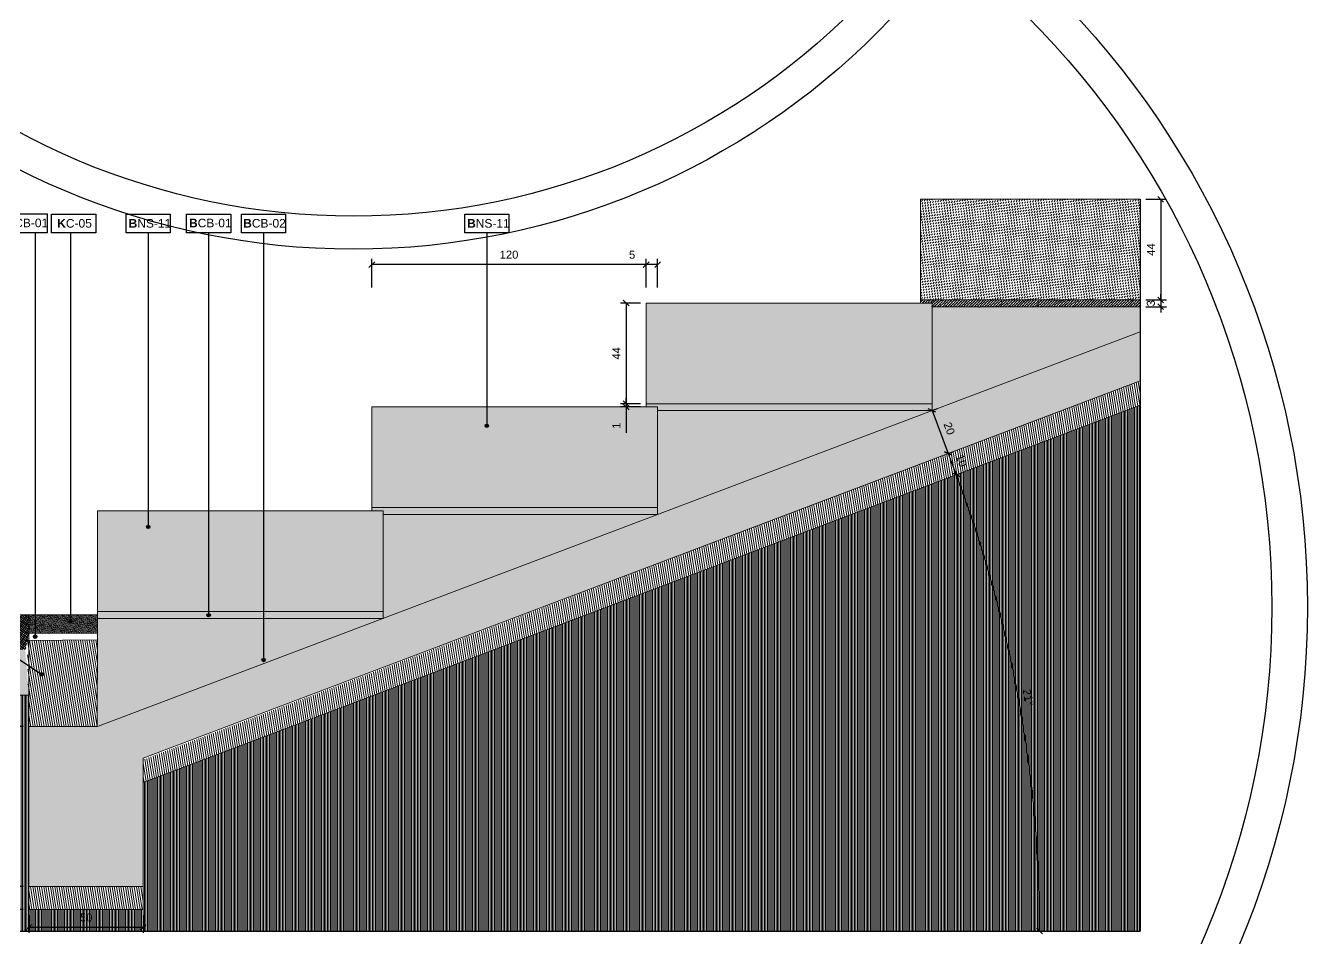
# Model space of a CAD drawing. Header units: metres. Extents: x -325 to 301, y -147 to 149.
# Drawn here: x 35.18 to 40.78, y 45.32 to 49.31 of the extents above; entities that cross this region are included whole.
import ezdxf

# ---------------------------------------------------------------- set-up
doc = ezdxf.new("R2010")
doc.units = ezdxf.units.M
doc.layers.get('Defpoints').update_dxf_attribs({"lineweight": 13})
for name, color, linetype, plot in [('-aux', 50, 'Continuous', False), ('-AUX-QAD', 5, 'Continuous', False), ('-AUX_RIM', 2, 'Continuous', False)]:
    doc.layers.add(name, color=color, linetype=linetype, plot=plot)
doc.layers.add('0-TX-1_25', color=7, linetype='Continuous', true_color=0x3f4f7f)
doc.layers.add('EIT_3 TR sorra', color=7, linetype='Continuous', true_color=0xd8ceb0)
for name, color, linetype, lineweight, true_color in [('03-TR-Paviment_02_Sealed Gravel', 7, 'Continuous', 5, 0xd4be8c), ('03-TR-Paviment_07_Precast Concrete Blocks', 7, 'Continuous', 5, 0xe7ddd0), ('03-TR-Paviment_08_Natural Stone Bleachers', 7, 'Continuous', 5, 0xafad9d), ('3-TR tot_u', 7, 'Continuous', 5, 0x787878)]:
    doc.layers.add(name, color=color, linetype=linetype, lineweight=lineweight, true_color=true_color)
for name, color, linetype, lineweight in [('1-CM', 7, 'Continuous', 0), ('3-TR Formigó', 252, 'Continuous', 0), ('3-TR Seleccionat', 44, 'Continuous', 0), ('3-TR Tot-u', 37, 'Continuous', 0)]:
    doc.layers.add(name, color=color, linetype=linetype, lineweight=lineweight)
for name, color, linetype in [('1-SECCIÓ', 1, 'Continuous'), ('A-KEYPLAN_HATCH', 7, 'Continuous'), ('A_TEXT_2', 7, 'Continuous')]:
    doc.layers.add(name, color=color, linetype=linetype)
doc.styles.get("Standard").update_dxf_attribs({"font": 'arial.ttf'})
doc.dimstyles.new('ISO-25', dxfattribs={"dimtxt": 0.1, "dimasz": 0.1, "dimexe": 0.1, "dimexo": 0.1, "dimgap": 0.1, "dimtad": 1, "dimdec": 0, "dimlfac": 100, "dimzin": 9, "dimtxsty": 'Standard', "dimblk": 'OBLIQUE', "dimcen": 0.1, "dimadec": 0, "dimazin": 0, "dimtfac": 1, "dimtdec": 0, "dimtmove": 0, "dimatfit": 3, "dimldrblk": 'OBLIQUE', "dimfxl": 1, "dimarcsym": 0})

# ---------------------------------------------------------------- blocks, each defined once
blk = doc.blocks.new('hatch keyplan 2')
at = {"layer": 'A-KEYPLAN_HATCH'}
blk.add_lwpolyline([(0, 0.00548), (0.01287, 0.00548), (0.01287, 0), (0, 0)], close=True, dxfattribs=at)
blk = doc.blocks.new('hatch keyplan')
at = {"layer": 'A-KEYPLAN_HATCH'}
blk.add_blockref('hatch keyplan 2', (1.43058, 0.85215), dxfattribs=at)
blk = doc.blocks.new('K04')
at = {"layer": 'A-KEYPLAN_HATCH'}
blk.add_blockref('hatch keyplan', (-1.42958, -0.85215), dxfattribs=at)
at = {"layer": 'A_TEXT_2', "insert": (0.0002, 0.00402), "char_height": 0.0025, "attachment_point": 1}
blk.add_mtext_dynamic_manual_height_columns('\\pi0.00244;{\\fArial|b1|i0|c0|p34;K}C-05', width=0.0145619, gutter_width=0.015, heights=[0], dxfattribs=at)
blk = doc.blocks.new('B-CB01')
at = {"layer": 'A-KEYPLAN_HATCH'}
blk.add_blockref('hatch keyplan', (-1.43058, -0.85215), dxfattribs=at)
at = {"layer": 'A_TEXT_2', "insert": (-0.0008, 0.00411), "char_height": 0.0025, "attachment_point": 1}
blk.add_mtext_dynamic_manual_height_columns('\\pi0.00152;{\\fArial|b1|i0|c0|p34;B}CB-01', width=0.0145619, gutter_width=0.015, heights=[0], dxfattribs=at)
blk = doc.blocks.new('POINT')
at = {"layer": '0-TX-1_25'}
h = blk.add_hatch(dxfattribs=at)
h.set_pattern_fill('ANGLE', color=256)
h.set_pattern_definition([(0, (-83.747, -12.726), (0, 6.985), [5.08, -1.905]), (90, (-83.747, -12.726), (-6.985, 4e-16), [5.08, -1.905])])
edge = h.paths.add_edge_path()
edge.add_arc((0, 0), 0.0075, 0, 360)
h = blk.add_hatch(color=256, dxfattribs=at)
h.dxf.hatch_style = 1
edge = h.paths.add_edge_path()
edge.add_arc((0, 0), 0.0075, 0, 360)
blk.add_circle((0, 0), 0.0075, dxfattribs=at)
blk = doc.blocks.new('BNS11')
at = {"layer": 'A-KEYPLAN_HATCH'}
blk.add_blockref('hatch keyplan', (-1.43058, -0.85215), dxfattribs=at)
at = {"layer": 'A_TEXT_2', "insert": (-0.0008, 0.00401), "char_height": 0.0025, "attachment_point": 1}
blk.add_mtext_dynamic_manual_height_columns('\\pi0.00152;{\\fArial|b1|i0|c0|p34;B}NS-11', width=0.0145619, gutter_width=0.015, heights=[0], dxfattribs=at)
blk = doc.blocks.new('B-CB02')
at = {"layer": 'A-KEYPLAN_HATCH'}
blk.add_blockref('hatch keyplan', (-1.43058, -0.85215), dxfattribs=at)
at = {"layer": 'A_TEXT_2', "insert": (-0.0008, 0.00409), "char_height": 0.0025, "attachment_point": 1}
blk.add_mtext_dynamic_manual_height_columns('\\pi0.00129;{\\fArial|b1|i0|c0|p34;B}CB-02', width=0.0145619, gutter_width=0.015, heights=[0], dxfattribs=at)
blk = doc.blocks.new('_Oblique')
at = {"color": 0, "lineweight": -2}
blk.add_line((-0.5, -0.5), (0.5, 0.5), dxfattribs=at)
blk = doc.blocks.new('*D435')
at = {"layer": '0-TX-1_25', "color": 0, "lineweight": -2, "transparency": 16777216}
for p, q in [((40.0763, 48.5481), (40.1661, 48.5481)), ((40.1411, 48.5481), (40.1411, 48.1081)), ((40.0763, 48.1081), (40.1661, 48.1081))]:
    blk.add_line(p, q, dxfattribs=at)
at = {"layer": 'Defpoints', "color": 0, "transparency": 16777216}
for p in [(40.0513, 48.5481), (40.0513, 48.1081), (40.1411, 48.1081)]:
    blk.add_point(p, dxfattribs=at)
at = {"layer": '0-TX-1_25', "color": 0, "lineweight": -2, "transparency": 16777216, "xscale": 0.025, "yscale": 0.025, "zscale": 0.025}
for p, rotation in [((40.1411, 48.5481), 90), ((40.1411, 48.1081), 270)]:
    blk.add_blockref('_Oblique', p, dxfattribs=dict(at, rotation=rotation))
at = {"layer": '0-TX-1_25', "color": 0, "transparency": 16777216, "insert": (40.0986, 48.3281), "char_height": 0.035, "attachment_point": 5, "rotation": 90}
blk.add_mtext('44', dxfattribs=at)
blk = doc.blocks.new('*D436')
at = {"layer": '0-TX-1_25', "color": 0, "lineweight": -2, "transparency": 16777216}
for p, q in [((40.0763, 48.1081), (40.1661, 48.1081)), ((40.1411, 48.1081), (40.1411, 48.1331)), ((40.1411, 48.1081), (40.1411, 48.0781)), ((40.0763, 48.0781), (40.1661, 48.0781)), ((40.1411, 48.0781), (40.1411, 48.0531))]:
    blk.add_line(p, q, dxfattribs=at)
at = {"layer": 'Defpoints', "color": 0, "transparency": 16777216}
for p in [(40.0513, 48.1081), (40.0513, 48.0781), (40.1411, 48.0781)]:
    blk.add_point(p, dxfattribs=at)
at = {"layer": '0-TX-1_25', "color": 0, "lineweight": -2, "transparency": 16777216, "xscale": 0.025, "yscale": 0.025, "zscale": 0.025}
for p, rotation in [((40.1411, 48.1081), 270), ((40.1411, 48.0781), 90)]:
    blk.add_blockref('_Oblique', p, dxfattribs=dict(at, rotation=rotation))
at = {"layer": '0-TX-1_25', "color": 0, "transparency": 16777216, "insert": (40.0983, 48.0931), "char_height": 0.035, "attachment_point": 5, "rotation": 90}
blk.add_mtext('3', dxfattribs=at)
blk = doc.blocks.new('*D437')
at = {"layer": '0-TX-1_25', "color": 0, "lineweight": -2, "transparency": 16777216}
for p, q in [((39.1409, 47.624), (39.1643, 47.6328)), ((39.1409, 47.624), (39.2117, 47.4369)), ((39.2117, 47.4369), (39.2351, 47.4458))]:
    blk.add_line(p, q, dxfattribs=at)
at = {"layer": 'Defpoints', "color": 0, "transparency": 16777216}
for p in [(39.1409, 47.624), (39.2117, 47.4369), (39.2117, 47.4369)]:
    blk.add_point(p, dxfattribs=at)
at = {"layer": '0-TX-1_25', "color": 0, "lineweight": -2, "transparency": 16777216, "xscale": 0.025, "yscale": 0.025, "zscale": 0.025}
for p, rotation in [((39.1409, 47.624), 110.7302605991792), ((39.2117, 47.4369), 290.7302605991791)]:
    blk.add_blockref('_Oblique', p, dxfattribs=dict(at, rotation=rotation))
at = {"layer": '0-TX-1_25', "color": 0, "transparency": 16777216, "insert": (39.2164, 47.5456), "char_height": 0.035, "attachment_point": 5, "rotation": 290.7303}
blk.add_mtext('20', dxfattribs=at)
blk = doc.blocks.new('*D438')
at = {"layer": '0-TX-1_25', "color": 0, "lineweight": -2, "transparency": 16777216}
for p, q in [((37.8908, 48.1626), (37.8908, 48.2876)), ((37.9408, 48.1626), (37.9408, 48.2876)), ((37.8908, 48.2626), (37.7926, 48.2626)), ((37.9408, 48.2626), (37.8908, 48.2626))]:
    blk.add_line(p, q, dxfattribs=at)
at = {"layer": 'Defpoints', "color": 0, "transparency": 16777216}
for p in [(37.8908, 48.2626), (37.8908, 47.6398), (37.9408, 47.6398)]:
    blk.add_point(p, dxfattribs=at)
at = {"layer": '0-TX-1_25', "color": 0, "lineweight": -2, "transparency": 16777216, "xscale": 0.025, "yscale": 0.025, "zscale": 0.025, "rotation": 180}
blk.add_blockref('_Oblique', (37.8908, 48.2626), dxfattribs=at)
at = {"layer": '0-TX-1_25', "color": 0, "lineweight": -2, "transparency": 16777216, "xscale": 0.025, "yscale": 0.025, "zscale": 0.025}
blk.add_blockref('_Oblique', (37.9408, 48.2626), dxfattribs=at)
at = {"layer": '0-TX-1_25', "color": 0, "transparency": 16777216, "insert": (37.8292, 48.3054), "char_height": 0.035, "attachment_point": 5}
blk.add_mtext('5', dxfattribs=at)
blk = doc.blocks.new('*D439')
at = {"layer": '0-TX-1_25', "color": 0, "lineweight": -2, "transparency": 16777216}
for p, q in [((36.6908, 48.1626), (36.6908, 48.2876)), ((37.8908, 48.1626), (37.8908, 48.2876)), ((37.8908, 48.2626), (36.6908, 48.2626))]:
    blk.add_line(p, q, dxfattribs=at)
at = {"layer": 'Defpoints', "color": 0, "transparency": 16777216}
for p in [(36.6908, 48.2626), (36.6908, 47.6398), (37.8908, 47.6398)]:
    blk.add_point(p, dxfattribs=at)
at = {"layer": '0-TX-1_25', "color": 0, "lineweight": -2, "transparency": 16777216, "xscale": 0.025, "yscale": 0.025, "zscale": 0.025, "rotation": 180}
blk.add_blockref('_Oblique', (36.6908, 48.2626), dxfattribs=at)
at = {"layer": '0-TX-1_25', "color": 0, "lineweight": -2, "transparency": 16777216, "xscale": 0.025, "yscale": 0.025, "zscale": 0.025}
blk.add_blockref('_Oblique', (37.8908, 48.2626), dxfattribs=at)
at = {"layer": '0-TX-1_25', "color": 0, "transparency": 16777216, "insert": (37.2908, 48.3055), "char_height": 0.035, "attachment_point": 5}
blk.add_mtext('120', dxfattribs=at)
blk = doc.blocks.new('*D440')
at = {"layer": '0-TX-1_25', "color": 0, "lineweight": -2, "transparency": 16777216}
for p, q in [((37.8658, 48.094), (37.7782, 48.094)), ((37.8032, 48.094), (37.8032, 47.654)), ((37.8658, 47.654), (37.7782, 47.654))]:
    blk.add_line(p, q, dxfattribs=at)
at = {"layer": 'Defpoints', "color": 0, "transparency": 16777216}
for p in [(37.8908, 48.094), (37.8032, 47.654), (37.8908, 47.654)]:
    blk.add_point(p, dxfattribs=at)
at = {"layer": '0-TX-1_25', "color": 0, "lineweight": -2, "transparency": 16777216, "xscale": 0.025, "yscale": 0.025, "zscale": 0.025}
for p, rotation in [((37.8032, 48.094), 90), ((37.8032, 47.654), 270)]:
    blk.add_blockref('_Oblique', p, dxfattribs=dict(at, rotation=rotation))
at = {"layer": '0-TX-1_25', "color": 0, "transparency": 16777216, "insert": (37.7607, 47.874), "char_height": 0.035, "attachment_point": 5, "rotation": 90}
blk.add_mtext('44', dxfattribs=at)
blk = doc.blocks.new('*D441')
at = {"layer": '0-TX-1_25', "color": 0, "lineweight": -2, "transparency": 16777216}
for p, q in [((37.8658, 47.654), (37.7782, 47.654)), ((37.8032, 47.654), (37.8032, 47.679)), ((37.8032, 47.654), (37.8032, 47.6398)), ((37.8658, 47.6398), (37.7782, 47.6398)), ((37.8032, 47.6398), (37.8032, 47.5269))]:
    blk.add_line(p, q, dxfattribs=at)
at = {"layer": 'Defpoints', "color": 0, "transparency": 16777216}
for p in [(37.8908, 47.654), (37.8032, 47.6398), (37.8908, 47.6398)]:
    blk.add_point(p, dxfattribs=at)
at = {"layer": '0-TX-1_25', "color": 0, "lineweight": -2, "transparency": 16777216, "xscale": 0.025, "yscale": 0.025, "zscale": 0.025}
for p, rotation in [((37.8032, 47.654), 270), ((37.8032, 47.6398), 90)]:
    blk.add_blockref('_Oblique', p, dxfattribs=dict(at, rotation=rotation))
at = {"layer": '0-TX-1_25', "color": 0, "transparency": 16777216, "insert": (37.7606, 47.5583), "char_height": 0.035, "attachment_point": 5, "rotation": 90}
blk.add_mtext('1', dxfattribs=at)
blk = doc.blocks.new('*D2888')
at = {"layer": '0-TX-1_25', "color": 0, "lineweight": -2, "transparency": 16777216}
for p, q in [((35.1657, 46.2425), (35.0829, 46.2425)), ((35.1079, 46.2425), (35.1079, 45.5425)), ((35.1657, 45.5425), (35.0829, 45.5425))]:
    blk.add_line(p, q, dxfattribs=at)
at = {"layer": 'Defpoints', "color": 0, "transparency": 16777216}
for p in [(35.1907, 46.2425), (35.1079, 45.5425), (35.1907, 45.5425)]:
    blk.add_point(p, dxfattribs=at)
at = {"layer": '0-TX-1_25', "color": 0, "lineweight": -2, "transparency": 16777216, "xscale": 0.025, "yscale": 0.025, "zscale": 0.025}
for p, rotation in [((35.1079, 46.2425), 90), ((35.1079, 45.5425), 270)]:
    blk.add_blockref('_Oblique', p, dxfattribs=dict(at, rotation=rotation))
at = {"layer": '0-TX-1_25', "color": 0, "transparency": 16777216, "insert": (35.065, 45.8925), "char_height": 0.035, "attachment_point": 5, "rotation": 90}
blk.add_mtext('70', dxfattribs=at)
blk = doc.blocks.new('*D2889')
at = {"layer": '0-TX-1_25', "color": 0, "lineweight": -2, "transparency": 16777216}
for p, q in [((35.1657, 45.5425), (35.0829, 45.5425)), ((35.1079, 45.5425), (35.1079, 45.4425)), ((35.1657, 45.4425), (35.0829, 45.4425))]:
    blk.add_line(p, q, dxfattribs=at)
at = {"layer": 'Defpoints', "color": 0, "transparency": 16777216}
for p in [(35.1907, 45.5425), (35.1079, 45.4425), (35.1907, 45.4425)]:
    blk.add_point(p, dxfattribs=at)
at = {"layer": '0-TX-1_25', "color": 0, "lineweight": -2, "transparency": 16777216, "xscale": 0.025, "yscale": 0.025, "zscale": 0.025}
for p, rotation in [((35.1079, 45.5425), 90), ((35.1079, 45.4425), 270)]:
    blk.add_blockref('_Oblique', p, dxfattribs=dict(at, rotation=rotation))
at = {"layer": '0-TX-1_25', "color": 0, "transparency": 16777216, "insert": (35.065, 45.4925), "char_height": 0.035, "attachment_point": 5, "rotation": 90}
blk.add_mtext('10', dxfattribs=at)
blk = doc.blocks.new('*D2890')
at = {"layer": '0-TX-1_25', "color": 0, "lineweight": -2, "transparency": 16777216}
for p, q in [((35.1907, 45.4175), (35.1907, 45.3398)), ((35.6907, 45.4175), (35.6907, 45.3398)), ((35.1907, 45.3648), (35.6907, 45.3648))]:
    blk.add_line(p, q, dxfattribs=at)
at = {"layer": 'Defpoints', "color": 0, "transparency": 16777216}
for p in [(35.1907, 45.4425), (35.6907, 45.4425), (35.6907, 45.3648)]:
    blk.add_point(p, dxfattribs=at)
at = {"layer": '0-TX-1_25', "color": 0, "lineweight": -2, "transparency": 16777216, "xscale": 0.025, "yscale": 0.025, "zscale": 0.025, "rotation": 180}
blk.add_blockref('_Oblique', (35.1907, 45.3648), dxfattribs=at)
at = {"layer": '0-TX-1_25', "color": 0, "lineweight": -2, "transparency": 16777216, "xscale": 0.025, "yscale": 0.025, "zscale": 0.025}
blk.add_blockref('_Oblique', (35.6907, 45.3648), dxfattribs=at)
at = {"layer": '0-TX-1_25', "color": 0, "transparency": 16777216, "insert": (35.4407, 45.4076), "char_height": 0.035, "attachment_point": 5}
blk.add_mtext('50', dxfattribs=at)
blk = doc.blocks.new('*D2891')
at = {"layer": '0-TX-1_25', "color": 0, "lineweight": -2, "transparency": 16777216}
for p, q in [((39.2117, 47.4369), (39.2351, 47.4458)), ((39.2117, 47.4369), (39.2471, 47.3434)), ((39.2471, 47.3434), (39.2704, 47.3522))]:
    blk.add_line(p, q, dxfattribs=at)
at = {"layer": 'Defpoints', "color": 0, "transparency": 16777216}
for p in [(39.2117, 47.4369), (39.2471, 47.3434), (39.2471, 47.3434)]:
    blk.add_point(p, dxfattribs=at)
at = {"layer": '0-TX-1_25', "color": 0, "lineweight": -2, "transparency": 16777216, "xscale": 0.025, "yscale": 0.025, "zscale": 0.025}
for p, rotation in [((39.2117, 47.4369), 110.7302605991687), ((39.2471, 47.3434), 290.7302605991687)]:
    blk.add_blockref('_Oblique', p, dxfattribs=dict(at, rotation=rotation))
at = {"layer": '0-TX-1_25', "color": 0, "transparency": 16777216, "insert": (39.2695, 47.4053), "char_height": 0.035, "attachment_point": 5, "rotation": 290.7303}
blk.add_mtext('10', dxfattribs=at)
blk = doc.blocks.new('*D2892')
at = {"layer": '0-TX-1_25', "color": 0, "lineweight": -2, "transparency": 16777216}
blk.add_arc((33.9752, 45.3481), 5.6368, 0, 20.7303, dxfattribs=at)
at = {"layer": 'Defpoints', "color": 0, "transparency": 16777216}
for p in [(40.0513, 47.6478), (39.5711, 46.0263), (35.6907, 45.9974), (33.0513, 45.3481), (40.0513, 45.3481)]:
    blk.add_point(p, dxfattribs=at)
at = {"layer": '0-TX-1_25', "color": 0, "lineweight": -2, "transparency": 16777216, "xscale": 0.025, "yscale": 0.025, "zscale": 0.025}
for p, rotation in [((39.2471, 47.3434), 110.7302605988112), ((39.612, 45.3481), 270)]:
    blk.add_blockref('_Oblique', p, dxfattribs=dict(at, rotation=rotation))
at = {"layer": '0-TX-1_25', "color": 0, "transparency": 16777216, "insert": (39.5619, 46.37), "char_height": 0.035, "attachment_point": 5, "rotation": 280.3651}
blk.add_mtext('21°', dxfattribs=at)

msp = doc.modelspace()

# ---------------------------------------------------------------- hatches: boundary and pattern name
at = {"layer": '03-TR-Paviment_02_Sealed Gravel'}
h = msp.add_hatch(dxfattribs=at)
h.set_pattern_fill('_USER', color=256, scale=0.008, angle=234, style=0, double=1, pattern_type=0)
h.set_pattern_definition([(234, (419506.654953, 4594392.769917), (0.006472135955, -0.00470228201834), []), (324, (419506.654953, 4594392.769917), (0.00470228201834, 0.006472135955), [])])
h.paths.add_polyline_path([(33.0513, 46.7314), (33.0513, 46.5797), (35.1751, 46.5794), (35.1913, 46.6501), (35.1908, 46.7314)])
at = {"layer": '03-TR-Paviment_07_Precast Concrete Blocks'}
h = msp.add_hatch(dxfattribs=at)
h.set_pattern_fill('DASH', color=256, scale=0.001075, angle=233.823, style=0, double=1)
h.set_pattern_definition([(233.822983, (-39.662264, -1.440742), (0.0007403588, -0.00476977079), [0.003413125, -0.003413125])])
h.paths.add_polyline_path([(35.1908, 46.7314), (35.1913, 46.6494), (35.4913, 46.6514), (35.4908, 46.7314)])
at = {"layer": '03-TR-Paviment_08_Natural Stone Bleachers'}
h = msp.add_hatch(dxfattribs=at)
h.set_pattern_fill('DASH', color=256, scale=0.002611, angle=233, style=0, double=1)
h.set_pattern_definition([(233, (-112.653351, -76.63967), (0.0016315323, -0.0116089556), [0.0082894435, -0.0082894435])])
h.paths.add_polyline_path([(40.0513, 48.1081), (40.0513, 48.5481), (39.0909, 48.5481), (39.0909, 48.1081)])
h = msp.add_hatch(dxfattribs=at)
h.set_pattern_fill('DASH', color=256, scale=0.002611, angle=233, style=0, double=1)
h.set_pattern_definition([(233, (-113.853385, -77.09385), (0.0016315323, -0.0116089556), [0.0082894435, -0.0082894435])])
h.paths.add_polyline_path([(37.8908, 48.094), (37.8908, 47.654), (39.1409, 47.654), (39.1409, 48.094)])
h = msp.add_hatch(dxfattribs=at)
h.set_pattern_fill('DASH', color=256, scale=0.002611, angle=233, style=0, double=1)
h.set_pattern_definition([(233, (-115.053418, -77.548029), (0.0016315323, -0.0116089556), [0.0082894435, -0.0082894435])])
h.paths.add_polyline_path([(36.6908, 47.6398), (36.6908, 47.1998), (37.9408, 47.1998), (37.9408, 47.6398)])
h = msp.add_hatch(dxfattribs=at)
h.set_pattern_fill('DASH', color=256, scale=0.002611, angle=233, style=0, double=1)
h.set_pattern_definition([(233, (-116.2534515, -78.002208), (0.0016315323, -0.0116089556), [0.0082894435, -0.0082894435])])
h.paths.add_polyline_path([(35.4908, 47.1856), (35.4908, 46.7456), (36.7408, 46.7456), (36.7408, 47.1856)])
at = {"layer": '3-TR Formigó'}
h = msp.add_hatch(dxfattribs=at)
h.set_pattern_fill('ANSI31', color=256, scale=0.003, angle=234.1752)
h.set_pattern_definition([(279.175244, (-173.518259, 2.127219), (0.00940313004, 0.0015188056), [])])
h.paths.add_polyline_path([(40.0513, 47.7547), (35.6907, 46.0974), (35.6907, 45.9974), (40.0513, 47.6478)])
h = msp.add_hatch(dxfattribs=at)
h.set_pattern_fill('ANSI31', color=256, scale=0.003, angle=234.5657, style=0)
h.set_pattern_definition([(279.5657, (34.62542, 46.32553), (0.00939256, 0.00158285), [])])
h.paths.add_polyline_path([(35.4915, 46.6214), (35.1843, 46.6193), (35.1907, 46.2425), (35.4895, 46.2425)])
h = msp.add_hatch(dxfattribs=at)
h.set_pattern_fill('ANSI31', color=256, scale=0.003, angle=234.1752)
h.set_pattern_definition([(279.175244, (-174.018259, 1.572292), (0.00940313004, 0.0015188056), [])])
h.paths.add_polyline_path([(35.6907, 45.5425), (35.1907, 45.5425), (35.1907, 45.4425), (35.6907, 45.4425)])
at = {"layer": '3-TR Seleccionat'}
h = msp.add_hatch(dxfattribs=at)
h.set_pattern_fill('ANSI31', color=256, scale=0.002, angle=45, style=0)
h.set_pattern_definition([(90, (1.552603, -5.243017), (-0.00635, 0), [])])
h.paths.add_polyline_path([(40.0513, 47.6478), (35.6907, 45.9974), (35.6904, 45.4425), (35.191, 45.4425), (35.1901, 46.3794), (33.0515, 46.3794), (33.0513, 45.3481), (40.0513, 45.3481)])
at = {"layer": '3-TR Tot-u'}
h = msp.add_hatch(dxfattribs=at)
h.set_pattern_fill('EARTH', color=256, scale=0.005, angle=279)
h.paths.add_polyline_path([(33.0513, 46.5794), (33.0513, 46.38), (35.1909, 46.3794), (35.1751, 46.5794)])
at = {"layer": '3-TR tot_u'}
h = msp.add_hatch(dxfattribs=at)
h.set_pattern_fill('AR-CONC', color=256, scale=0.00025, angle=90.2657)
h.set_pattern_definition([(75.823251517, (269778.382654, -738322.18019), (0.0427337736151, 0.0162528873334), [0.0047625, -0.0523875]), (20.823251517, (269778.382654, -738322.18019), (-0.0287369413902, 0.0391565991078), [0.00381, -0.0419101460425]), (126.274696217, (269778.386215, -738322.178837), (0.0139968329648, 0.0554094846363), [0.0040475022, -0.04452256115]), (72.007451517, (269778.37712, -738322.16876), (0.0655807844596, 0.02005924834), [0.00714375, -0.07858125]), (122.458809127, (269778.382587, -738322.16709), (0.0264798784375, 0.0815327643516), [0.006071255785, -0.06678390204]), (17.007402687, (269778.37712, -738322.16876), (0.026479878442, 0.0815327643504), [0.0057149917675, -0.06286493298]), (46.823251517, (269778.38422, -738322.16885), (0.0452552118719, -0.0065026301172), [0.0047625, -0.0523875]), (351.823251517, (269778.38422, -738322.16885), (-0.006150253489, 0.0481790201258), [0.00381, -0.04191]), (97.274696517, (269778.38799, -738322.169393), (0.0391049582031, 0.0416763901857), [0.0040475022, -0.0445224844]), (63.3232515172, (269778.382654, -738322.180191), (-0.0085129227679, 0.01936423314394), [0, -0.041402, 0, -0.042545, 0, -0.04206875]), (33.3232515172, (269778.382654, -738322.180191), (0.00412722228654, 0.02982078914956), [0, -0.024257, 0, -0.0404495, 0, -0.01603375]), (353.3232515172, (269778.369907, -738322.18636), (0.03113655498144, 0.0134765238184), [0, -0.015875, 0, -0.04953, 0, -0.0657225]), (343.323251517, (269778.36419, -738322.189126), (0.0305654049678, 0.0218529991231), [0, -0.0206375, 0, -0.032893, 0, -0.0466725])])
h.paths.add_polyline_path([(38.8313, 48.5311), (38.8313, 48.5336), (38.8309, 48.5336)])
h = msp.add_hatch(dxfattribs=at)
h.set_pattern_fill('AR-CONC', color=256, scale=0.00025, angle=90.2657)
h.set_pattern_definition([(75.823251517, (269779.892492, -738322.18019), (0.0427337736151, 0.0162528873334), [0.0047625, -0.0523875]), (20.823251517, (269779.89249, -738322.18019), (-0.0287369413902, 0.0391565991078), [0.00381, -0.0419101460425]), (126.274696217, (269779.896053, -738322.178837), (0.0139968329648, 0.0554094846363), [0.0040475022, -0.04452256115]), (72.007451517, (269779.88696, -738322.16876), (0.0655807844596, 0.02005924834), [0.00714375, -0.07858125]), (122.458809127, (269779.892425, -738322.16709), (0.0264798784375, 0.0815327643516), [0.006071255785, -0.06678390204]), (17.007402687, (269779.88696, -738322.16876), (0.026479878442, 0.0815327643504), [0.0057149917675, -0.06286493298]), (46.823251517, (269779.89406, -738322.16885), (0.0452552118719, -0.0065026301172), [0.0047625, -0.0523875]), (351.823251517, (269779.89406, -738322.16885), (-0.006150253489, 0.0481790201258), [0.00381, -0.04191]), (97.274696517, (269779.89783, -738322.169393), (0.0391049582031, 0.0416763901857), [0.0040475022, -0.0445224844]), (63.3232515172, (269779.892492, -738322.180191), (-0.0085129227679, 0.01936423314394), [0, -0.041402, 0, -0.042545, 0, -0.04206875]), (33.3232515172, (269779.892492, -738322.180191), (0.00412722228654, 0.02982078914956), [0, -0.024257, 0, -0.0404495, 0, -0.01603375]), (353.3232515172, (269779.879745, -738322.18636), (0.03113655498144, 0.0134765238184), [0, -0.015875, 0, -0.04953, 0, -0.0657225]), (343.323251517, (269779.87403, -738322.189126), (0.0305654049678, 0.0218529991231), [0, -0.0206375, 0, -0.032893, 0, -0.0466725])])
h.paths.add_polyline_path([(40.0513, 47.7547), (40.0513, 48.0781), (39.1409, 48.0781), (39.1409, 47.624), (37.9408, 47.624), (37.9408, 47.1698), (36.741, 47.1698), (36.7408, 47.1698), (36.741, 46.7156), (35.4908, 46.7156), (35.4907, 46.2425), (35.1907, 46.2425), (35.1907, 45.5425), (35.6907, 45.5425), (35.6907, 46.1043), (36.4906, 46.4071)])
at = {"layer": 'EIT_3 TR sorra'}
h = msp.add_hatch(dxfattribs=at)
h.set_pattern_fill('ANSI36', color=256, scale=0.002552, angle=-0.5675, style=0, double=1)
h.set_pattern_definition([(44.43255, (36.416257, 51.965447), (0.004452031, 0.015709518), [0.020252618, -0.004050524, 0, -0.004050524])])
h.paths.add_polyline_path([(40.0513, 48.0781), (40.0513, 48.1081), (39.0907, 48.1081), (39.0909, 48.094), (39.1409, 48.094), (39.1409, 48.0781)])
h = msp.add_hatch(dxfattribs=at)
h.set_pattern_fill('ANSI36', color=256, scale=0.002552, angle=-0.5675, style=0, double=1)
h.set_pattern_definition([(44.43255, (35.216224, 51.511268), (0.004452031, 0.015709518), [0.020252618, -0.004050524, 0, -0.004050524])])
h.paths.add_polyline_path([(37.8907, 47.654), (37.8908, 47.6398), (37.9408, 47.6398), (37.9408, 47.624), (39.1409, 47.624), (39.1409, 47.654)])
h = msp.add_hatch(dxfattribs=at)
h.set_pattern_fill('ANSI36', color=256, scale=0.002552, angle=-0.5675, style=0, double=1)
h.set_pattern_definition([(44.43255, (34.01619, 51.0570885), (0.004452031, 0.015709518), [0.020252618, -0.004050524, 0, -0.004050524])])
h.paths.add_polyline_path([(36.6906, 47.1998), (36.6908, 47.1856), (36.7408, 47.1856), (36.7408, 47.1698), (37.9408, 47.1698), (37.9408, 47.1998)])
h = msp.add_hatch(dxfattribs=at)
h.set_pattern_fill('ANSI36', color=256, scale=0.002552, angle=-0.5675, style=0, double=1)
h.set_pattern_definition([(44.43255, (32.816157, 50.602909), (0.004452031, 0.015709518), [0.020252618, -0.004050524, 0, -0.004050524])])
h.paths.add_polyline_path([(35.4906, 46.7456), (35.4908, 46.7156), (36.7396, 46.7156), (36.7408, 46.7456)])

# ---------------------------------------------------------------- linework, layer by layer
at = {"layer": '-aux'}
msp.add_lwpolyline([(33.0513, 45.3481), (40.0513, 45.3481)], dxfattribs=at)
at = {"layer": '-AUX-QAD'}
for radius in [3.8072, 3.6518]:
    msp.add_circle((36.9754, 46.7652), radius, dxfattribs=at)
at = {"layer": '-AUX_RIM'}
for radius in [3.2425, 3.0982]:
    msp.add_circle((36.6113, 51.5722), radius, dxfattribs=at)
at = {"layer": '0-TX-1_25', "elevation": 0.0017}
for points in [[(34.9614, 48.4014), (34.9614, 46.659), (35.2459, 46.4709)], [(35.2183, 48.4017), (35.2183, 46.6355)], [(35.3732, 48.4012), (35.3732, 46.7021)], [(35.7129, 48.4012), (35.7129, 47.1154)], [(35.9771, 48.4012), (35.9771, 46.729)], [(37.1934, 48.4012), (37.1934, 47.5578)]]:
    msp.add_lwpolyline(points, dxfattribs=at)
at = {"layer": '0-TX-1_25'}
msp.add_lwpolyline([(36.2175, 48.4005), (36.2175, 46.5335)], dxfattribs=at)
at = {"layer": '1-CM'}
msp.add_line((35.1908, 46.7314), (33.0513, 46.7314), dxfattribs=at)
for points in [[(40.0513, 48.1081), (39.0909, 48.1081), (39.0909, 48.5481), (40.0513, 48.5481)], [(39.0909, 48.1081), (39.0909, 48.094)], [(40.0513, 47.7547), (35.6907, 46.1043), (35.6907, 45.5425), (35.1907, 45.5425), (35.1907, 46.2425), (35.4895, 46.2425), (35.4908, 46.7156), (36.7408, 46.7156), (36.741, 46.7156), (36.7408, 47.1698), (36.741, 47.1698), (37.9408, 47.1698), (37.9408, 47.624), (39.1409, 47.624), (39.1409, 48.0781), (40.0513, 48.0781)], [(40.0513, 48.0781), (39.1409, 48.0781)], [(35.6907, 46.1043), (40.0513, 47.7547)], [(37.8908, 47.654), (37.8908, 47.6398)], [(39.1409, 47.654), (39.1409, 47.624)], [(35.6907, 45.9974), (40.0513, 47.6478)], [(39.1409, 47.624), (37.9408, 47.624)], [(36.6908, 47.1998), (36.6908, 47.1856)], [(37.9408, 47.1698), (36.7408, 47.1698)], [(37.9408, 47.1998), (37.9408, 47.1698)], [(35.4906, 46.7156), (35.4906, 46.7456)], [(36.7408, 46.7156), (35.4908, 46.7156)], [(35.4908, 46.7156), (36.7408, 46.7156)], [(36.7408, 46.7456), (36.7408, 46.7156)], [(35.1913, 46.6494), (35.4913, 46.6514)], [(35.1843, 46.6193), (35.4915, 46.6214)], [(35.1909, 46.3794), (33.0513, 46.3795)], [(35.4907, 46.2425), (35.1907, 46.2425), (35.1907, 45.5425), (35.6907, 45.5425), (35.6907, 46.1043)], [(35.1907, 45.5425), (35.1907, 45.4425), (35.6907, 45.4425), (35.6907, 45.5425)]]:
    msp.add_lwpolyline(points, dxfattribs=at)
for points in [[(39.1409, 47.654), (37.8908, 47.654), (37.8908, 48.094), (39.1409, 48.094)], [(37.9408, 47.1998), (36.6908, 47.1998), (36.6908, 47.6398), (37.9408, 47.6398)], [(36.7408, 46.7456), (35.4908, 46.7456), (35.4908, 47.1856), (36.7408, 47.1856)], [(35.1913, 46.6494), (35.4913, 46.6514), (35.4908, 46.7314), (35.1908, 46.7314)], [(35.4913, 46.6514), (35.4895, 46.2425), (35.1907, 46.2425), (35.1913, 46.6494)]]:
    msp.add_lwpolyline(points, close=True, dxfattribs=at)
at = {"layer": '1-CM', "color": 251, "true_color": 0x636466}
msp.add_lwpolyline([(35.4907, 46.2425), (40.0513, 47.9685)], dxfattribs=at)
at = {"layer": '1-SECCIÓ'}
msp.add_line((40.0513, 48.5481), (40.0513, 45.3481), dxfattribs=at)

# ---------------------------------------------------------------- block references
at = {"xscale": 14.99999999999974, "yscale": 14.99999999999974, "zscale": 14.99999999999974}
for p in [(35.6163, 48.4012, 0.0017), (37.0969, 48.4012, 0.0017)]:
    msp.add_blockref('BNS11', p, dxfattribs=at)
at = {"layer": '0-TX-1_25', "xscale": 15, "yscale": 15, "zscale": 15}
for name, p in [('B-CB01', (35.0782, 48.4017, 0.0017)), ('K04', (35.2753, 48.4012, 0.0017)), ('B-CB01', (35.8805, 48.4012, 0.0017)), ('B-CB02', (36.1209, 48.4005))]:
    msp.add_blockref(name, p, dxfattribs=at)
at = {"layer": '0-TX-1_25'}
for p in [(37.1934, 47.5578, 0.0017), (35.7129, 47.1154, 0.0017), (35.3732, 46.7021, 0.0017), (35.9771, 46.729, 0.0017), (35.2183, 46.6355, 0.0017), (36.2175, 46.5335), (35.2459, 46.4709, 0.0017)]:
    msp.add_blockref('POINT', p, dxfattribs=at)

# ---------------------------------------------------------------- dimensions: what is measured, and where the dimension line sits
for base, p1, p2, picture, middle in [((40.1411, 48.1081), (40.0513, 48.5481), (40.0513, 48.1081), '*D435', (40.0986, 48.3281)), ((37.8032, 47.654), (37.8908, 48.094), (37.8908, 47.654), '*D440', (37.7607, 47.874)), ((37.8032, 47.6398), (37.8908, 47.654), (37.8908, 47.6398), '*D441', (37.7606, 47.5583)), ((35.1079, 45.5425), (35.1907, 46.2425), (35.1907, 45.5425), '*D2888', (35.065, 45.8925)), ((35.1079, 45.4425), (35.1907, 45.5425), (35.1907, 45.4425), '*D2889', (35.065, 45.4925))]:
    dim = msp.add_linear_dim(base=base, p1=p1, p2=p2, angle=90, dimstyle='ISO-25', override={"dimtxt": 0.035, "dimasz": 0.025, "dimexe": 0.025, "dimexo": 0.025, "dimgap": 0.025, "dimblk1": 'Oblique', "dimblk2": 'Oblique', "dimsah": 1, "dimfxl": 0.1, "dimfxlon": 1, "dimarcsym": 1}, dxfattribs=at)
    dim.commit()
    dim.dimension.update_dxf_attribs({"geometry": picture, "text_midpoint": middle})
for base, p1, p2, picture, middle in [((36.6908, 48.2626), (37.8908, 47.6398), (36.6908, 47.6398), '*D439', (37.2908, 48.3055)), ((37.8908, 48.2626), (37.9408, 47.6398), (37.8908, 47.6398), '*D438', (37.8292, 48.3054)), ((35.6907, 45.3648), (35.1907, 45.4425), (35.6907, 45.4425), '*D2890', (35.4407, 45.4076))]:
    dim = msp.add_linear_dim(base=base, p1=p1, p2=p2, dimstyle='ISO-25', override={"dimtxt": 0.035, "dimasz": 0.025, "dimexe": 0.025, "dimexo": 0.025, "dimgap": 0.025, "dimblk1": 'Oblique', "dimblk2": 'Oblique', "dimsah": 1, "dimfxl": 0.1, "dimfxlon": 1, "dimarcsym": 1}, dxfattribs=at)
    dim.commit()
    dim.dimension.update_dxf_attribs({"geometry": picture, "text_midpoint": middle})
dim = msp.add_linear_dim(base=(40.1411, 48.0781), p1=(40.0513, 48.1081), p2=(40.0513, 48.0781), angle=90, dimstyle='ISO-25', override={"dimtxt": 0.035, "dimasz": 0.025, "dimexe": 0.025, "dimexo": 0.025, "dimgap": 0.025, "dimblk1": 'Oblique', "dimblk2": 'Oblique', "dimsah": 1, "dimfxl": 0.1, "dimfxlon": 1, "dimarcsym": 1}, dxfattribs=at)
dim.commit()
dim.dimension.update_dxf_attribs({"geometry": '*D436', "text_midpoint": (40.1411, 48.0931), "dimtype": 160})
dim = msp.add_angular_dim_2l(base=(39.5711, 46.0263), line1=((33.0513, 45.3481), (40.0513, 45.3481)), line2=((35.6907, 45.9974), (40.0513, 47.6478)), dimstyle='ISO-25', override={"dimtxt": 0.035, "dimasz": 0.025, "dimexe": 0.025, "dimexo": 0.025, "dimgap": 0.025, "dimblk1": 'Oblique', "dimblk2": 'Oblique', "dimsah": 1, "dimfxl": 0.1, "dimfxlon": 1, "dimarcsym": 1}, dxfattribs=at)
dim.commit()
dim.dimension.update_dxf_attribs({"geometry": '*D2892', "text_midpoint": (39.5619, 46.37)})
for p1, p2, picture, middle in [((39.1409, 47.624), (39.2117, 47.4369), '*D437', (39.2164, 47.5456)), ((39.2117, 47.4369), (39.2471, 47.3434), '*D2891', (39.2695, 47.4053))]:
    dim = msp.add_aligned_dim(p1=p1, p2=p2, distance=0, dimstyle='ISO-25', override={"dimtxt": 0.035, "dimasz": 0.025, "dimexe": 0.025, "dimexo": 0.025, "dimgap": 0.025, "dimblk1": 'Oblique', "dimblk2": 'Oblique', "dimsah": 1, "dimfxl": 0.1, "dimfxlon": 1, "dimarcsym": 1}, dxfattribs=at)
    dim.commit()
    dim.dimension.update_dxf_attribs({"geometry": picture, "text_midpoint": middle})

doc.saveas('drawing.dxf')
